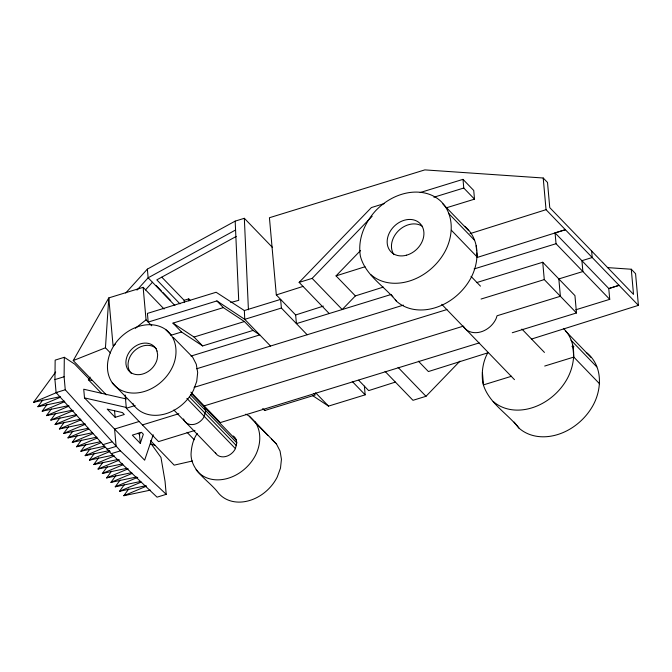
<?xml version="1.0" encoding="UTF-8"?>
<svg xmlns="http://www.w3.org/2000/svg" width="672" height="672" viewBox="0 0 672 672"><rect width="100%" height="100%" fill="white"/><g stroke="black" fill="none" stroke-linecap="round" stroke-linejoin="round"><path stroke-width="1.01" d="M150.427 442.781L160.969 457.43L165.052 481.337L166.211 494.34L157.046 497.162L111.258 453.659L56.095 392.582L54.936 379.579L55.154 360.125L64.31 357.302L74.659 364.09L89.124 379.067M166.211 494.34L120.414 450.845L65.26 389.768L64.1 376.757L64.31 357.302M110.46 352.968L105.445 347.777L108.788 297.906L143.144 287.33L164.077 309.019M173.855 410.004L215.863 453.524A12.466 9.878 -44 0 0 235.418 448.644L236.788 442.84L236.225 439.488M140.272 443.36L143.346 434.23L141.481 432.306L132.325 435.128L140.272 443.36L139.499 434.683L140.112 432.86M153.208 434.784L144.64 460.194L84.504 397.9L83.731 389.222L126.42 398.983M487.931 352.514C482.74 361.754 481.328 372.624 482.824 383.032C487.897 402.444 507.125 413.112 518.952 428.081A50.736 40.219 -44 0 0 591.763 407.576C601.692 391.44 603.338 368.147 588.554 354.337A50.736 40.219 -44 0 0 586.328 352.523M106.336 394.859L73.24 360.578L108.788 297.906L113.072 345.836L115.542 343.888M197.249 433.44C193.007 439.505 191.377 446.972 191.033 454.272C191.167 471.274 208.144 480.043 217.552 491.912A38.052 30.164 -44 0 0 277.242 477.002L280.484 468.166L281.442 459.304L280.048 451.03L276.402 443.906L249.278 416.17A38.052 30.164 -44 0 0 245.809 414.162M101.413 393.246L88.376 379.739L90.115 377.143M60.161 396.682L33.6 402.268L55.692 372.002M64.462 401.134L37.892 406.72L42.806 399.991M68.754 405.586L42.193 411.172L47.099 404.443M72.03 410.248L46.486 415.624L51.4 408.895M76.322 414.7L50.786 420.076L55.692 413.347M80.623 419.152L55.079 424.519L59.984 417.791M84.916 423.595L59.371 428.971L64.285 422.243M88.192 428.266L63.672 433.423L68.578 426.695M92.484 432.709L67.964 437.875L72.878 431.147M96.785 437.161L72.265 442.319L77.171 435.599M100.052 441.832L76.558 446.771L81.463 440.042M104.353 446.275L80.85 451.223L85.764 444.494M109.67 450.517L85.151 455.675L90.056 448.946M112.946 455.179L89.443 460.127L94.357 453.398M118.264 459.413L93.744 464.57L98.65 457.842M122.556 463.865L98.036 469.022L102.942 462.294M126.857 468.317L102.329 473.474L107.243 466.746M131.149 472.76L106.63 477.926L111.535 471.198M136.466 477.002L110.922 482.37L115.836 475.65M140.759 481.446L115.223 486.822L120.128 480.094M146.076 485.688L119.515 491.274L124.421 484.546M150.377 490.132L123.808 495.726L128.722 488.998M125.714 293.017L147.37 269.119L235.175 221.122L244.331 218.299L272.521 247.506M136.979 290.111L148.142 277.796L235.57 230M145.463 289.943L152.435 282.248M329.213 313.538L299.141 282.383L371.398 207.556L384.342 203.566M299.141 282.383L312.152 278.376L372.17 216.224M383.334 287.095L355.379 295.907L336.042 275.881L360.562 250.496M355.379 295.907L342.224 309.532L312.152 278.376M385.056 371.389L412.978 400.31L425.989 396.304L459.976 361.108M135.332 328.297L146.042 319.855L143.144 287.33M236.216 236.443L156.803 279.863L179.962 303.853M33.6 402.268L57.053 392.381M37.892 406.72L60.413 397.228M42.193 411.172L64.714 401.671M46.486 415.624L69.006 406.123M50.786 420.076L73.298 410.575M55.079 424.519L76.658 415.422M59.371 428.971L80.951 419.874M63.672 433.423L85.252 424.318M67.964 437.875L88.612 429.164M72.265 442.319L92.904 433.616M76.558 446.771L97.196 438.068M80.85 451.223L101.497 442.52M85.151 455.675L104.849 447.359M89.443 460.127L110.09 451.416M93.744 464.57L114.383 455.868M98.036 469.022L119.616 459.925M102.329 473.474L122.976 464.764M106.63 477.926L128.209 468.821M110.922 482.37L132.502 473.273M115.223 486.822L137.735 477.33M119.515 491.274L141.095 482.168M123.808 495.726L146.328 486.226M73.24 360.578L105.445 347.777M607.396 267.599L631.277 269.237L633.52 294.403L549.755 207.623L547.512 182.456L543.211 178.004L424.838 169.89L269.43 217.728L276.318 294.932L303.038 286.406M276.318 294.932L295.646 314.958L323.358 306.121M395.396 382.091L368.676 390.608L358.655 380.226M336.042 275.881L365.047 266.742M470.039 233.638L546.042 209.681L638.4 305.357L531.401 339.091M477.187 257.46L565.37 229.706L555.064 232.882L556.038 243.718L609.731 299.342L575.761 309.8M488.401 352.649L428.408 371.557L418.379 361.175M420.185 192.536L463 179.357L473.735 190.478L474.508 199.156L446.628 207.732M433.902 197.224L463.772 188.026L474.508 199.156M190.193 300.376L188.756 298.889L184.178 300.3L184.363 302.366M270.522 346.03L244.742 319.334L216.896 300.93L148.193 322.081L147.42 313.404L216.124 292.261L244.356 310.54L280.61 299.384L281.392 308.053L307.163 334.757M253.008 330.431L202.625 345.937L181.549 332.01L172.956 323.114L223.339 307.608L244.415 321.535L253.008 330.431L259.778 334.908L191.016 356.076M170.94 335.278L181.549 332.01M281.392 308.053L244.742 319.334L244.356 310.54M54.936 379.579L64.1 376.757M172.956 323.114L194.04 337.042L244.415 321.535M56.095 392.582L65.26 389.768M391.18 294.462L296.419 323.627L295.646 314.958M474.104 268.934L556.038 243.718M196.652 368.768L403.393 305.13M476.566 282.61L542.724 262.248L574.946 295.621L576.492 312.967L512.282 332.732M125.152 394.968L126.336 408.24L135.19 405.51M194.099 387.374L446.947 309.548M481.06 299.048L544.278 279.594L576.492 312.967M115.139 417.329L124.303 414.506L122.447 412.583L107.201 409.097L115.139 417.329L114.542 410.584M139.112 421.495L114.576 429.047L116.122 446.393L106.957 449.207M142.439 424.922L178.87 413.708M102.665 444.763L111.829 441.941M111.258 453.659L120.414 450.845M194.981 430.399L158.55 441.613L126.336 408.24M190.882 392.129L220.298 422.604L479.17 342.922M262.391 408.794L264.919 410.466L315.302 394.96L313.866 393.473M312.85 395.758L328.516 406.106L365.156 394.834L364.384 386.156M511.602 376.236L483.512 384.88L482.42 372.632M544.706 366.047L573.804 357.084L599.575 383.788M230.748 302.484L238.711 300.359L235.175 221.122M192.444 460.984L174.191 465.15L150.52 440.63M88.376 379.739L92.576 380.604M150.671 444.259L154.862 445.133M84.504 397.9L126.176 407.417M165.505 329.398C177.694 338.108 178.433 355.505 171.998 367.979A38.052 30.164 -44 0 1 112.308 382.889C103.522 370.146 107.646 352.96 116.768 341.569A38.052 30.164 -44 0 1 165.505 329.398L171.234 335.328M271.463 439.11L276.402 443.906M631.277 269.237L635.569 273.68L638.4 305.357M555.064 232.882L608.765 288.506L609.731 299.342M442.898 203.977L468.67 230.681M565.328 330.809L591.1 357.504M448.535 213.31L474.306 240.013M570.965 340.141L596.736 366.836M451.374 230.261L477.145 256.964L476.784 252.882M471.013 276.352L480.463 286.146M521.917 329.078L544.454 352.43M441.748 304.332L514.466 379.655M370.751 274.554A50.736 40.219 -44 0 0 443.562 254.041C453.491 237.913 455.129 214.62 440.353 200.81A50.736 40.219 -44 0 0 375.522 210.857C364.459 223.028 357.521 239.627 360.394 256.208C365.467 275.612 384.695 286.289 396.522 301.258A50.736 40.219 -44 0 0 469.333 280.745C479.262 264.617 480.908 241.315 466.124 227.506A50.736 40.219 -44 0 0 464.663 226.279M398.068 367.382L425.989 396.304M352.271 381.478L365.156 394.834M315.63 392.759L328.516 406.106M216.896 300.93L223.339 307.608M161.818 277.183L184.254 300.426M156.223 285.575L161.288 290.825M162.733 292.32L170.696 300.569M174.871 305.491L148.142 277.796L147.37 269.119M194.04 337.042L202.625 345.937M263.483 408.988L264.919 410.466M173.384 337.554L192.637 357.134L196.283 364.258L197.677 372.532L196.72 381.385L193.477 390.23A38.052 30.164 -44 0 1 133.787 405.14L112.308 382.889M249.278 416.17L267.893 435.456M146.042 319.855L151.771 325.786M191.428 393.616L236.334 440.135A12.466 9.878 -44 0 0 233.285 436.002M190.436 394.825L236.788 442.84M189.395 396.976L236.477 445.746M186.892 398.37L235.418 448.644M187.068 432.331L194.225 439.748M138.054 433.188L139.499 434.683M563.413 328.432C577.693 342.191 575.635 365.064 565.992 380.873A50.736 40.219 -44 0 1 493.172 401.386M514.114 422.066L518.952 428.081M391.104 294.512L392.851 296.688M395.27 299.695L396.522 301.258M254.923 421.663C261.719 431.466 260.786 444.402 255.763 454.759A38.052 30.164 -44 0 1 196.073 469.669M215.401 452.634L215.863 453.524M183.523 418.933L184.716 421.26A12.466 9.878 -44 0 0 204.271 416.38L205.649 410.584L204.187 405.913L463.411 326.13L464.293 327.684A20.294 16.086 -44 0 0 496.079 318.696L497.053 315.773L560.381 296.276L558.835 278.93L582.884 271.53L581.918 260.694L592.217 257.519L591.637 251.017M132.947 403.494L133.787 405.14M156.996 350.994L157.66 354.908L157.214 358.999A17.581 13.936 -44 0 1 144.194 373.531A17.581 13.936 -44 0 1 128.134 369.978C124.076 364.09 125.983 356.143 130.2 350.885A17.581 13.936 -44 0 1 157.013 351.086M572.704 344.845L573.804 357.084M543.211 178.004L546.042 209.681M542.724 262.248L544.278 279.594M476.146 245.734L476.599 250.841M463 179.357L463.772 188.026M188.756 298.889L188.941 300.955M244.331 218.299L248.422 309.792M131.485 373.573A17.581 13.936 -44 0 1 130.284 372.204C126.227 366.316 128.134 358.369 132.342 353.111A17.581 13.936 -44 0 1 156.274 348.642M393.977 254.696A20.294 16.086 -44 0 1 398.185 231.034A20.294 16.086 -44 0 1 422.066 226.103M571.922 346.324A50.736 40.219 -44 0 1 573.922 346.752M619.072 285.331L608.773 288.582L619.072 285.331M406.619 255.167A20.294 16.086 -44 0 0 420.907 224.448A20.294 16.086 -44 0 0 389.113 233.428A20.294 16.086 -44 0 0 406.619 255.167"/></g></svg>
